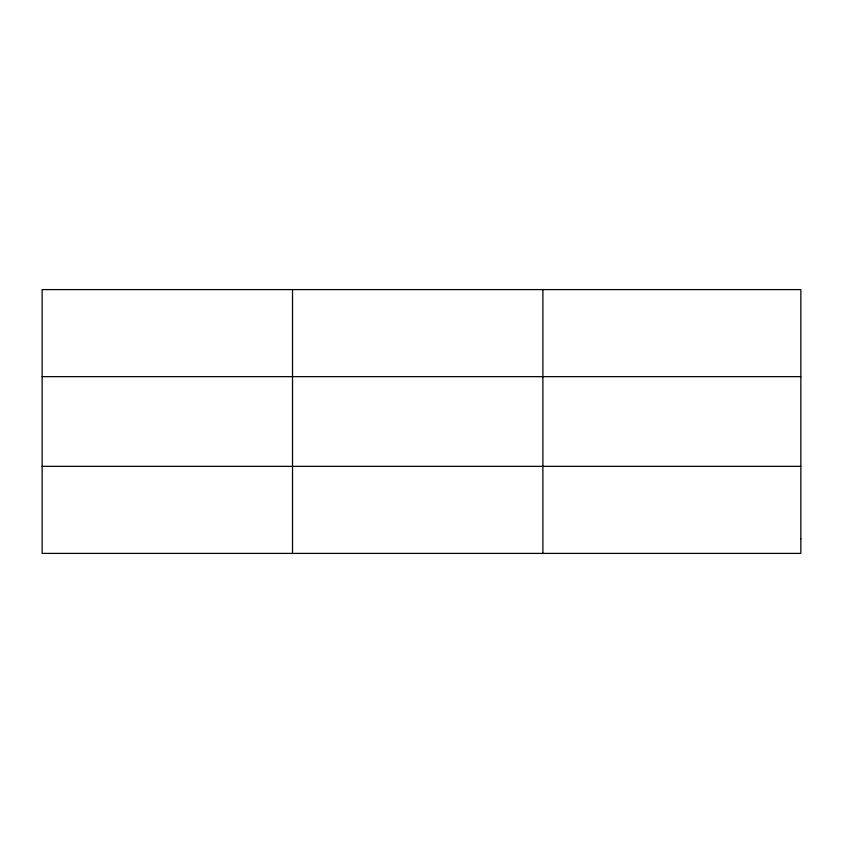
<?xml version="1.0" encoding="UTF-8"?>
<svg xmlns="http://www.w3.org/2000/svg" width="843" height="843" viewBox="0 0 843 843"><rect width="100%" height="100%" fill="white"/><g stroke="black" fill="none" stroke-linecap="round" stroke-linejoin="round"><path stroke-width="1.26" d="M292.521 289.602L292.521 553.398M542.892 289.602L542.892 553.398M42.15 376.652L800.85 376.652M42.15 466.348L800.85 466.348M800.85 538.888L800.85 553.398L42.15 553.398L42.15 289.602L800.85 289.602L800.85 538.888"/></g></svg>
